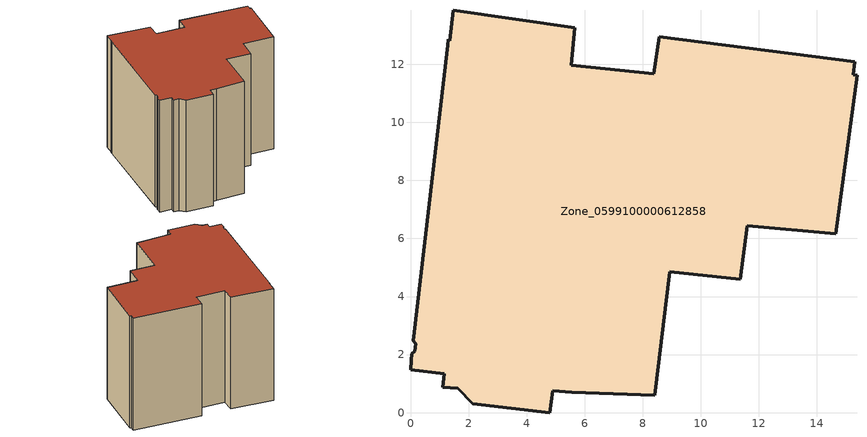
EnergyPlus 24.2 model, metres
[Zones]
Zone_0599100000612858
 floor ground (C_G): 1.47,13.86 5.66,13.25 5.54,11.97 8.37,11.67 8.56,12.94 15.3,12.09 15.25,11.64 15.38,11.61 14.65,6.16 11.6,6.44 11.36,4.6 8.93,4.85 8.41,0.6 5.55,0.7 4.89,0.75 4.8,0 2.14,0.3 1.62,0.85 1.1,0.87 1.16,1.34 0,1.48 0.02,1.8 0.05,2.04 0.15,2.11 0.18,2.38 0.1,2.47 1.28,12.65 1.31,12.86 1.36,12.81 z2.2
 wall outside (C_F): 0.02,1.8 0,1.48 1.16,1.34 1.1,0.87 1.62,0.85 2.14,0.3 4.8,0 4.89,0.75 5.55,0.7 8.41,0.6 8.93,4.85 11.36,4.6 11.6,6.44 14.65,6.16 15.38,11.61 15.25,11.64 15.3,12.09 8.56,12.94 8.37,11.67 5.54,11.97 5.66,13.25 1.47,13.86 1.36,12.81 1.31,12.86 1.28,12.65 0.1,2.47 0.18,2.38 0.15,2.11 0.05,2.04 0.02,1.8 z2.2:14.19
 roof outside (C_R): 5.66,13.25 1.47,13.86 1.36,12.81 1.31,12.86 1.28,12.65 0.1,2.47 0.18,2.38 0.15,2.11 0.05,2.04 0.02,1.8 0,1.48 1.16,1.34 1.1,0.87 1.62,0.85 2.14,0.3 4.8,0 4.89,0.75 5.55,0.7 8.41,0.6 8.93,4.85 11.36,4.6 11.6,6.44 14.65,6.16 15.38,11.61 15.25,11.64 15.3,12.09 8.56,12.94 8.37,11.67 5.54,11.97 z14.19
[BUILDING]
Pand.0599100000612858: North Axis=0; Terrain=City; Loads Convergence Tolerance Value=0.04; Temperature Convergence Tolerance Value=0.4; Solar Distribution=FullExterior; Maximum Number of Warmup Days=25; Minimum Number of Warmup Days=1
[Site:Location]
Rotterdam.The.Hague.AP_ZH_NLD Design_Conditions: Latitude=51.96; Longitude=4.45; Time Zone=1; Elevation=-4.5
[SITE:GROUNDTEMPERATURE:BUILDINGSURFACE]
18, 18, 18, 18, 18, 18, 18, 18, 18, 18, 18, 18
[MATERIAL] Thermal Absorptance=0.9; Solar Absorptance=0.7; Visible Absorptance=0.7
Name | Roughness | Thickness | Conductivity | Density | Specific Heat
G.D.1965 | MediumSmooth | 0.15 | 1 | 540 | 1210
F.D.1965 | Rough | 0.3 | 0.857143 | 1920 | 840
R.D.1965 | MediumRough | 0.2 | 0.08 | 1500 | 1000
[CONSTRUCTION]
C_G: G.D.1965
C_F: F.D.1965
C_R: R.D.1965
[ZONE]
Zone_0599100000612858: Type=1; Multiplier=1; Ceiling Height=Autocalculate; Volume=Autocalculate; Floor Area=autocalculate; Part of Total Floor Area=Yes
[ZONEINFILTRATION:DESIGNFLOWRATE]
Infil_Zone_0599100000612858: Zone or ZoneList or Space or SpaceList=Zone_0599100000612858; Schedule=AlwaysOn; Design Flow Rate Calculation Method=Flow/Area; Flow Rate per Floor Area=0.0042; Constant Term Coefficient=1; Temperature Term Coefficient=0; Velocity Term Coefficient=0; Velocity Squared Term Coefficient=0
[HVACTEMPLATE:ZONE:IDEALLOADSAIRSYSTEM]
Zone_0599100000612858: Maximum Heating Supply Air Temperature=50; Minimum Cooling Supply Air Temperature=13; Maximum Heating Supply Air Humidity Ratio=0.0156; Minimum Cooling Supply Air Humidity Ratio=0.0077; Heating Limit=NoLimit; Cooling Limit=NoLimit; Dehumidification Control Type=ConstantSensibleHeatRatio; Cooling Sensible Heat Ratio=0.7; Dehumidification Setpoint=60; Humidification Control Type=None; Humidification Setpoint=30; Outdoor Air Method=None; Outdoor Air Flow Rate per Person=0.00944; Outdoor Air Flow Rate per Zone Floor Area=0; Outdoor Air Flow Rate per Zone=0; Demand Controlled Ventilation Type=None; Outdoor Air Economizer Type=NoEconomizer; Heat Recovery Type=None; Sensible Heat Recovery Effectiveness=0.7; Latent Heat Recovery Effectiveness=0.65
[ZONECONTROL:THERMOSTAT]
ThermostatControl_Zone_0599100000612858: Zone or ZoneList=Zone_0599100000612858; Control Type Schedule=DualSetpointControlType; Control 1=Thermostat_Zone_0599100000612858; Temperature Difference Between Cutout And Setpoint=0
[THERMOSTATSETPOINT:DUALSETPOINT]
Thermostat_Zone_0599100000612858: Heating Setpoint Temperature Schedule=HeatingSetpoint_Zone_0599100000612858; Cooling Setpoint Temperature Schedule=CoolingSetpoint_Zone_0599100000612858
[SCHEDULE:COMPACT]
HeatingSetpoint_Zone_0599100000612858: Through: 12/31, For: AllDays, Until: 24:00, 21
CoolingSetpoint_Zone_0599100000612858: Through: 12/31, For: AllDays, Until: 24:00, 24
DualSetpointControlType: Through: 12/31, For: AllDays, Until: 24:00, 4
AlwaysOn: Through: 12/31, For: AllDays, Until: 24:00, 1
